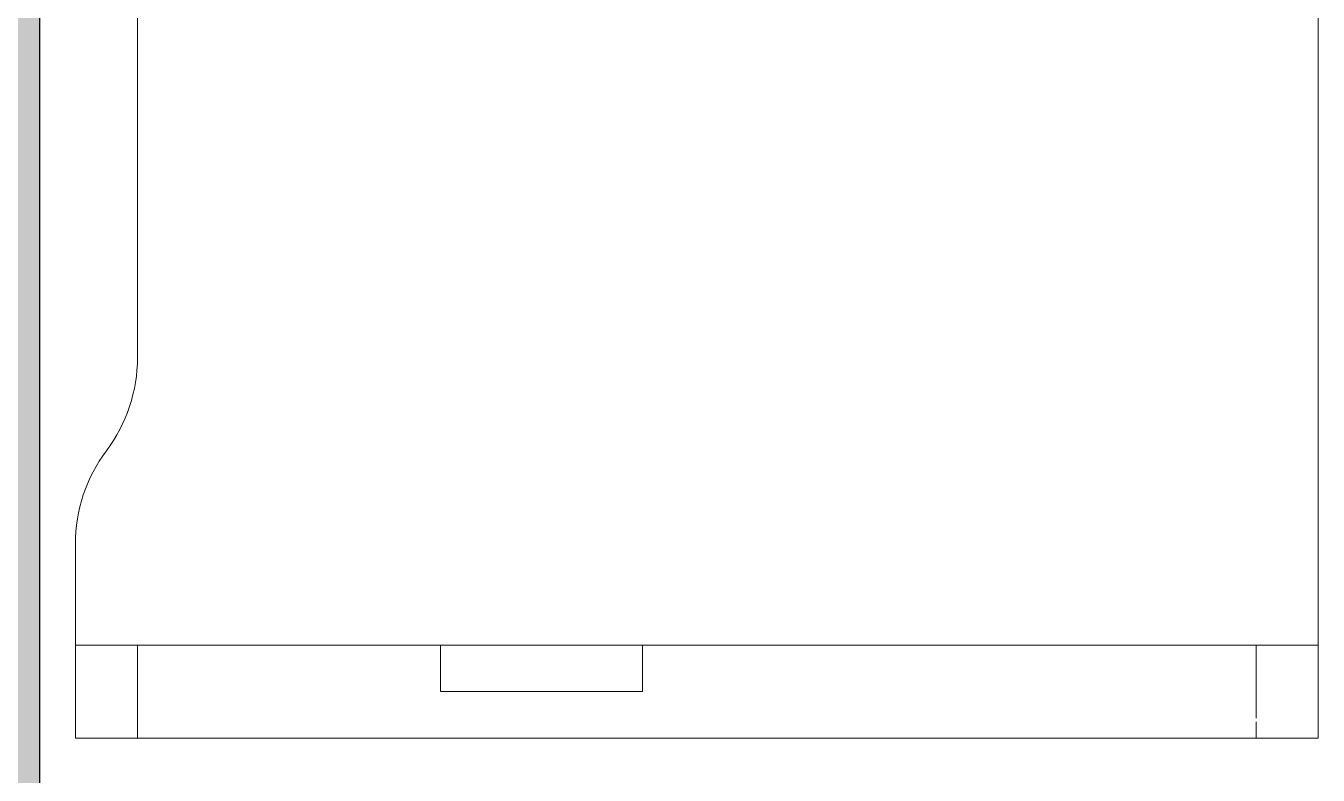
# Model space of a CAD drawing. Header units: millimetres. Extents: x 79795 to 317870, y -36033 to 97293.
# Drawn here: x 167772 to 168604, y 16164 to 16646 of the extents above; entities that cross this region are included whole.
import ezdxf

# ---------------------------------------------------------------- set-up
doc = ezdxf.new("R2010")
doc.units = ezdxf.units.MM
doc.header["$MEASUREMENT"] = 0
for name, color, linetype, lineweight in [('CSM-STL-XX-ZZ-M3-A-XXXX-00001_detached _19_04_21__rvt-1-Level 4$0$A-WALL-PATT', 7, 'CONTINUOUS', 9), ('CSM-STL-XX-ZZ-M3-A-XXXX-00001_detached _19_04_21__rvt-1-Level 4$0$I-WALL', 7, 'CONTINUOUS', 9), ('I-FURN', 8, 'CONTINUOUS', 9)]:
    doc.layers.add(name, color=color, linetype=linetype, lineweight=lineweight)

msp = doc.modelspace()

# ---------------------------------------------------------------- hatches: boundary and pattern name
at = {"layer": 'CSM-STL-XX-ZZ-M3-A-XXXX-00001_detached _19_04_21__rvt-1-Level 4$0$A-WALL-PATT'}
msp.add_hatch(color=256, dxfattribs=at).paths.add_polyline_path([(167780.83, 15707.33), (167780.83, 26805.33), (167678.83, 26805.33), (167678.83, 15707.33)], flags=0)

# ---------------------------------------------------------------- linework, layer by layer
at = {"layer": 'CSM-STL-XX-ZZ-M3-A-XXXX-00001_detached _19_04_21__rvt-1-Level 4$0$I-WALL', "lineweight": 30}
msp.add_line((167780.83, 15707.33), (167780.83, 19407.33), dxfattribs=at)
at = {"layer": 'I-FURN'}
for p, q in [((168603.69, 16187.72), (168603.69, 17787.72)), ((168603.69, 17787.72), (168603.69, 16187.72)), ((167843.69, 17309.18), (167843.69, 16432.73)), ((167843.69, 16432.73), (167843.69, 17309.18)), ((167803.69, 16312.73), (167803.69, 16187.72)), ((167803.69, 16187.72), (167803.69, 16312.73)), ((167843.69, 16247.72), (167803.69, 16247.72)), ((167803.69, 16247.72), (168038.69, 16247.72)), ((167803.69, 16187.72), (167803.69, 16247.72)), ((167803.69, 16187.72), (167803.69, 16247.72)), ((168563.69, 16247.72), (167843.69, 16247.72)), ((167843.69, 16187.72), (167843.69, 16247.72)), ((167843.69, 16187.72), (167843.69, 16247.72)), ((168038.69, 16247.72), (168168.69, 16247.72)), ((168038.69, 16217.72), (168038.69, 16247.72)), ((168038.69, 16217.72), (168038.69, 16247.72)), ((168168.69, 16247.72), (168603.69, 16247.72)), ((168168.69, 16247.72), (168168.69, 16217.72)), ((168168.69, 16217.72), (168168.69, 16247.72)), ((168603.69, 16247.72), (168563.69, 16247.72)), ((168563.69, 16200.62), (168563.69, 16247.72)), ((168563.69, 16200.62), (168563.69, 16247.72)), ((168603.69, 16247.72), (168603.69, 16187.72)), ((168603.69, 16187.72), (168603.69, 16247.72)), ((168168.69, 16217.72), (168038.69, 16217.72)), ((168038.69, 16217.72), (168168.69, 16217.72)), ((168563.69, 16187.72), (168563.69, 16198.3)), ((168563.69, 16187.72), (168563.69, 16198.3)), ((167803.69, 16187.72), (167843.69, 16187.72)), ((168603.69, 16187.72), (167803.69, 16187.72)), ((167803.69, 16187.72), (168603.69, 16187.72)), ((168603.69, 16187.72), (167803.69, 16187.72)), ((167843.69, 16187.72), (168563.69, 16187.72)), ((168563.69, 16187.72), (168603.69, 16187.72))]:
    msp.add_line(p, q, dxfattribs=at)
for centre, start, end in [((167743.69, 16432.73), 323.1301, 0), ((167743.69, 16432.73), 323.1301, 0), ((167903.69, 16312.73), 143.1301, 180), ((167903.69, 16312.73), 143.1301, 180)]:
    msp.add_arc(centre, 100, start, end, dxfattribs=at)

doc.saveas('drawing.dxf')
